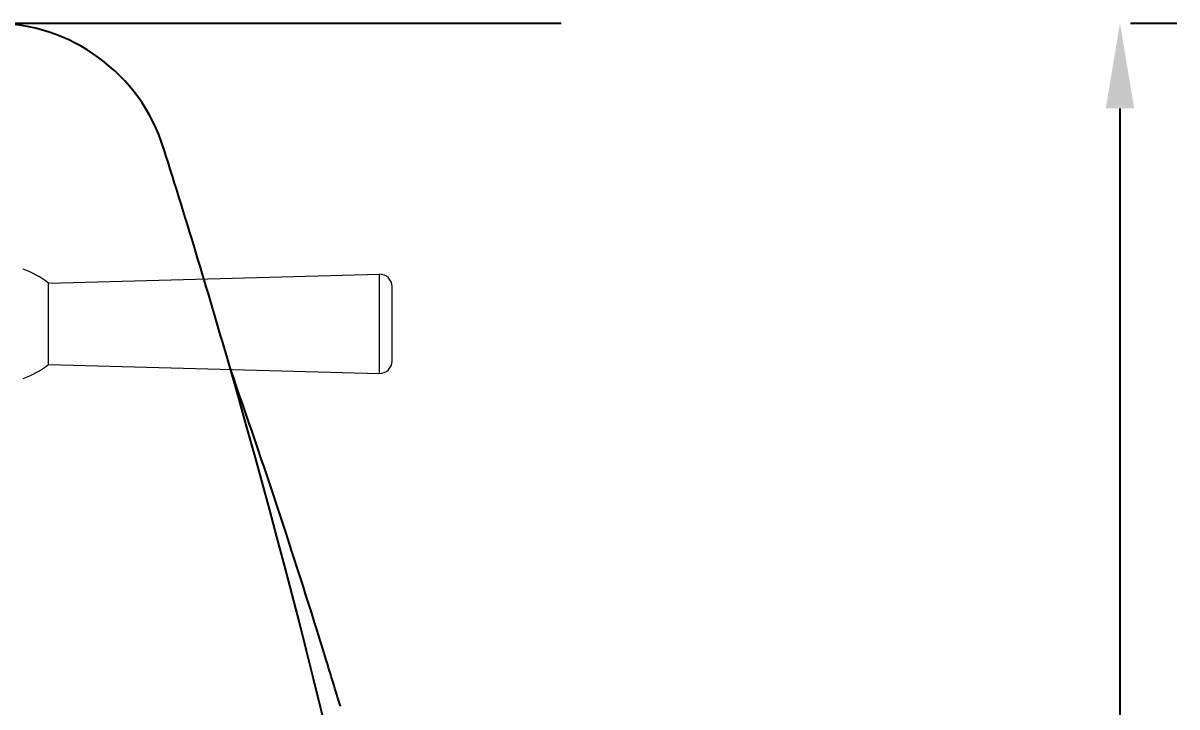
# Model space of a CAD drawing. Header units: millimetres. Extents: x 2.27 to 5, y 4.62 to 5.66.
# Drawn here: x 2.512 to 2.7146, y 5.4015 to 5.5216 of the extents above; entities that cross this region are included whole.
import ezdxf

# ---------------------------------------------------------------- set-up
doc = ezdxf.new("R2010")
doc.units = ezdxf.units.MM
doc.linetypes.add('ACAD_ISO07W100', pattern=[3, 0, -3])
doc.styles.get("Standard").update_dxf_attribs({"font": 'arial.ttf'})
doc.dimstyles.new('cotas baños', dxfattribs={"dimtxt": 0.02, "dimasz": 0.015, "dimexe": 0.01, "dimexo": 0, "dimgap": 0.01, "dimtad": 1, "dimdsep": 46, "dimtxsty": 'Standard', "dimcen": 2.5, "dimadec": 0, "dimazin": 0, "dimtfac": 1, "dimtmove": 0, "dimatfit": 3, "dimfxl": 0, "dimarcsym": 0})

# ---------------------------------------------------------------- blocks, each defined once
blk = doc.blocks.new('SE2')
at = {"color": 7, "linetype": 'Continuous'}
for centre, radius, start, end in [((154.1958411798507, 385.9156171118053), 7.106919999999995, 17.55821374510212, 90), ((-173.4382496115718, 282.2468913631313), 350.7510704624746, 17.55550343394372, 17.55821374510193), ((-173.4382496115718, 282.2468913631313), 350.7510704624747, 16.05373424151337, 17.55550343394373), ((-134.8299121739145, 274.6278075801644), 316.272427494354, 17.13029102884354, 19.33060603803136), ((-173.4382496115718, 282.2468913631313), 350.7510704624747, 4.002814652917925, 16.05373424151337), ((-131.747191862511, 275.1795678264314), 313.1621506415751, 16.84084688202672, 17.2004339818676)]:
    blk.add_arc(centre, radius, start, end, dxfattribs=at)
blk = doc.blocks.new('110-32-planta')
at = {"linetype": 'Continuous', "lineweight": 5}
for p, q in [((7.834830757537942, 4.087076785726349), (7.892936484396095, 4.088612026595303)), ((7.834830757537942, 4.072740785726348), (7.834830757537942, 4.087076785726349)), ((7.892936484396095, 4.071205544857396), (7.892936484396095, 4.088612026595303)), ((7.895169957537946, 4.073380785726349), (7.895169957537946, 4.086436785726348)), ((7.834830757537942, 4.072740785726348), (7.892936484396095, 4.071205544857396))]:
    blk.add_line(p, q, dxfattribs=at)
for centre, radius, start, end in [((7.824594500488777, 4.073763482508014), 0.0167935999999998, 52.44424076723617, 69.90808837350905), ((7.892993957537946, 4.086436785726348), 0.002176, 0, 91.51348871821943), ((7.892993957537946, 4.073380785726349), 0.002176, 268.4865112817806, 0), ((7.824594500488777, 4.086054088944685), 0.0167935999999998, 290.091911626491, 307.5557592327635)]:
    blk.add_arc(centre, radius, start, end, dxfattribs=at)
blk = doc.blocks.new('*D9')
at = {"color": 0, "linetype": 'ACAD_ISO07W100', "lineweight": -2, "ltscale": 0.01, "transparency": 16777216}
for p, q in [((2.506496082748573, 5.521612077593453), (2.714632724220418, 5.521612077593453)), ((2.449422560878904, 4.860612077593454), (2.714632724220418, 4.860612077593454))]:
    blk.add_line(p, q, dxfattribs=at)
at = {"color": 0, "lineweight": -2, "ltscale": 0.01, "transparency": 16777216}
blk.add_line((2.704632724220418, 5.506612077593453), (2.704632724220418, 4.875612077593454), dxfattribs=at)
at = {"color": 0, "ltscale": 0.01, "transparency": 16777216}
for points in [[(2.702132724220418, 5.506612077593453), (2.707132724220418, 5.506612077593453), (2.704632724220418, 5.521612077593453)], [(2.702132724220418, 4.875612077593454), (2.707132724220418, 4.875612077593454), (2.704632724220418, 4.860612077593454)]]:
    blk.add_solid(points, dxfattribs=at)
at = {"layer": 'Defpoints', "color": 0, "ltscale": 0.01, "transparency": 16777216}
for p in [(2.506496082748573, 5.521612077593453), (2.449422560878904, 4.860612077593454), (2.704632724220418, 4.860612077593454)]:
    blk.add_point(p, dxfattribs=at)
at = {"color": 0, "lineweight": 9, "ltscale": 0.01, "transparency": 16777216, "insert": (2.684421264465983, 5.191112077593454), "char_height": 0.02, "attachment_point": 5, "rotation": 90}
blk.add_mtext('0.66', dxfattribs=at)

msp = doc.modelspace()

# ---------------------------------------------------------------- block references
msp.add_blockref('110-32-planta', (-5.318361796659047, 1.388880700303909))
at = {"xscale": 0.0044247438065974, "yscale": 0.0044247438065974, "zscale": 0.0044247438065974}
msp.add_blockref('SE2', (1.824430017879436, 3.782588040654786), dxfattribs=at)

# ---------------------------------------------------------------- dimensions: what is measured, and where the dimension line sits
at = {"color": 253, "lineweight": 9, "ltscale": 0.01}
dim = msp.add_linear_dim(base=(2.704632724220418, 4.860612077593454), p1=(2.506496082748573, 5.521612077593453), p2=(2.449422560878904, 4.860612077593454), angle=90, dimstyle='cotas baños', dxfattribs=at)
dim.commit()
dim.dimension.update_dxf_attribs({"geometry": '*D9', "text_midpoint": (2.684421264465983, 5.191112077593454)})

doc.saveas('drawing.dxf')
